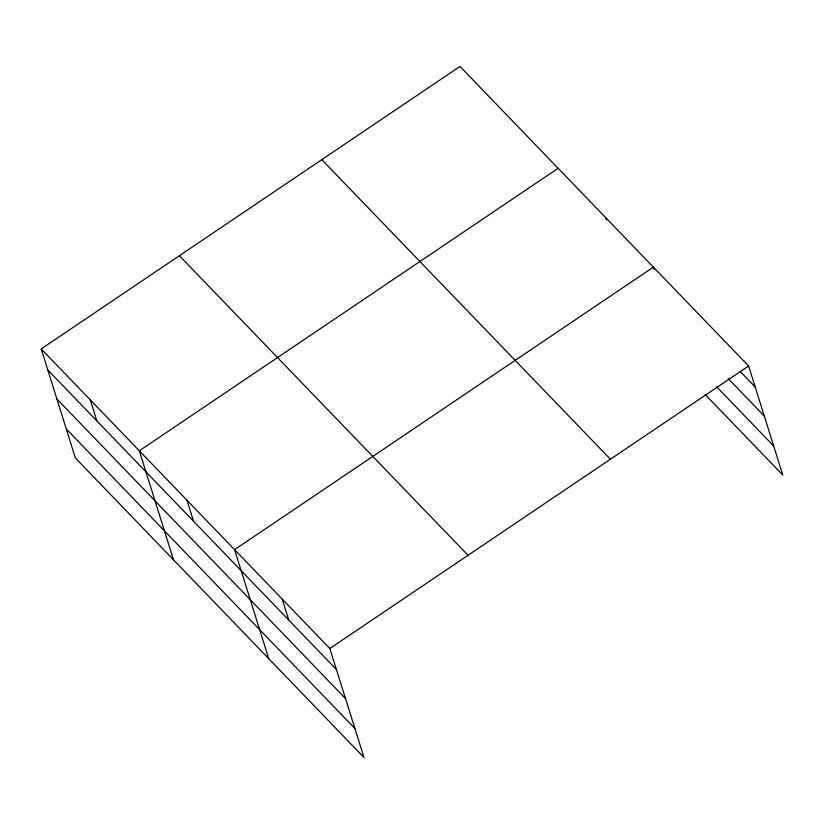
<?xml version="1.0" encoding="UTF-8"?>
<svg xmlns="http://www.w3.org/2000/svg" width="824" height="824" viewBox="0 0 824 824"><rect width="100%" height="100%" fill="white"/><g stroke="black" fill="none" stroke-linecap="round" stroke-linejoin="round"><path stroke-width="1.24" d="M41.2 348.933L329.837 648.509L364.012 757.565L75.375 458L41.2 348.933L459.988 66.435L748.625 366L782.8 475.067L705.189 394.511M558.116 168.281L139.338 450.79L173.514 559.856M329.837 648.509L748.625 366M740.22 371.469L755.206 387.023M728.159 378.546L764.312 416.079M716.365 386.518L773.695 446.011M321.782 159.66L610.419 459.226M179.395 255.708L468.032 555.283M47.792 369.966L336.429 669.531M56.897 399.012L345.534 698.587M66.27 428.954L354.907 728.519M654.101 269.479L653.37 267.141L234.583 549.649L268.768 658.716M605.743 217.711L606.474 220.049M282.21 599.079L288.802 620.101M186.966 500.219L193.547 521.242M90.269 399.867L96.861 420.889"/></g></svg>
